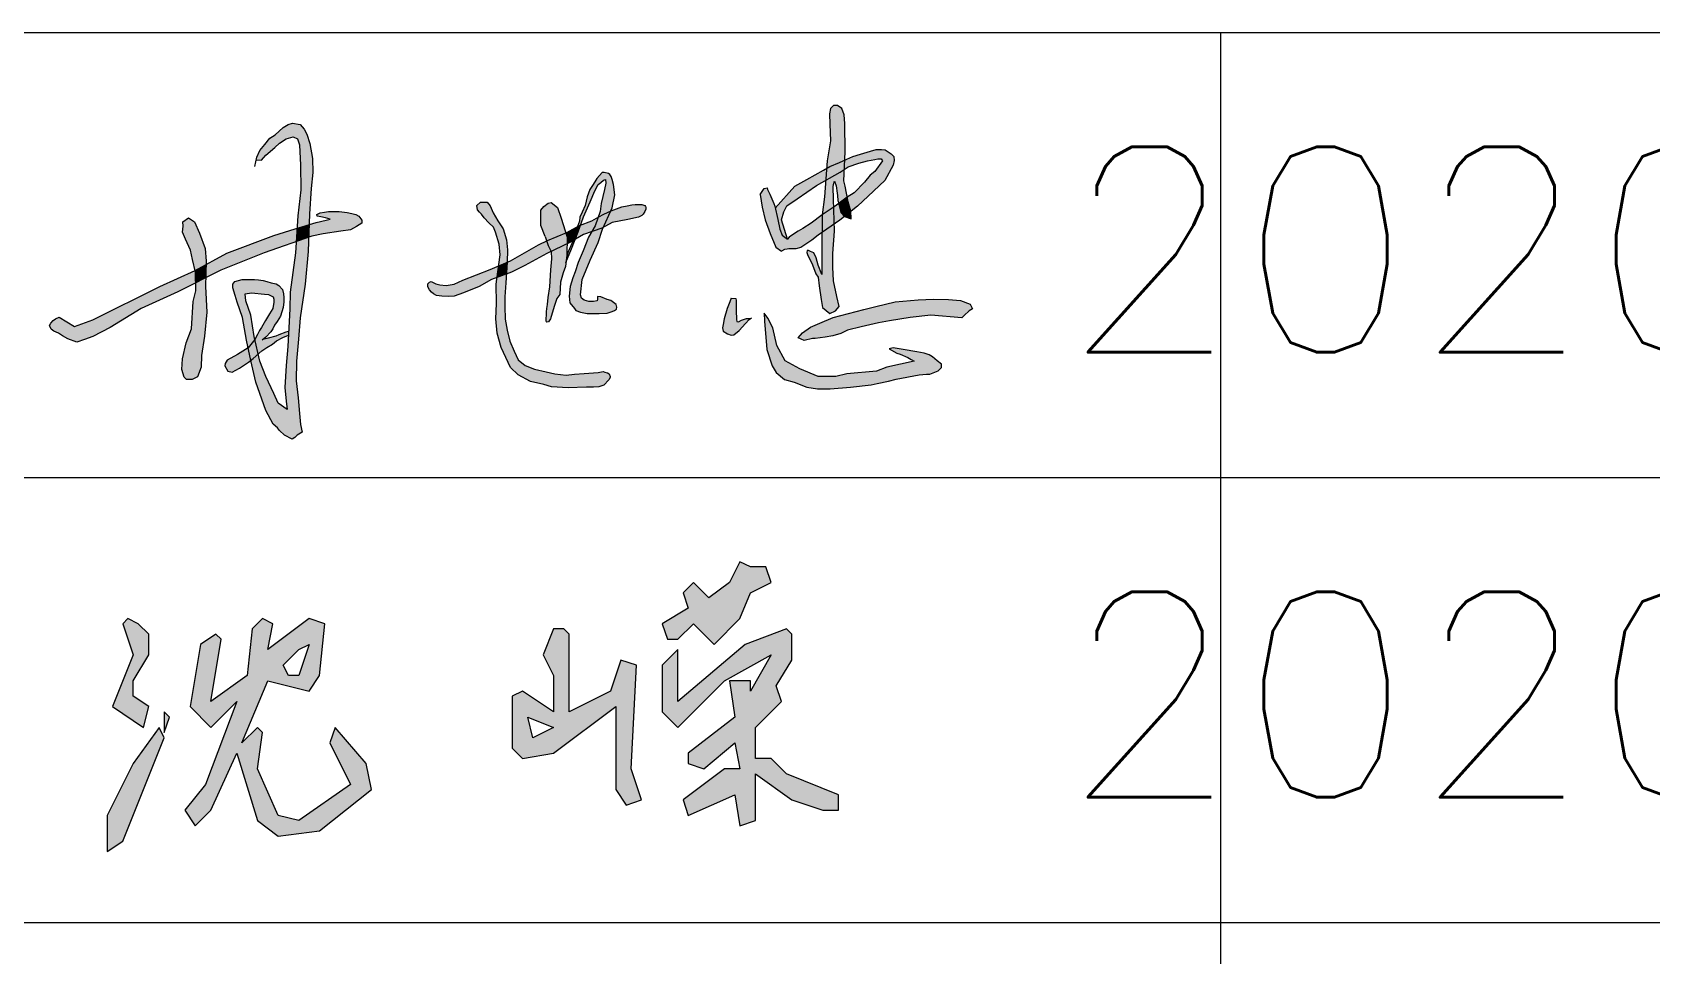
# Model space of a CAD drawing. Header units: millimetres. Extents: x 865974 to 875117, y 41124 to 44891.
# Drawn here: x 870482.1 to 870505.75, y 41162.62 to 41176.1 of the extents above; entities that cross this region are included whole.
import ezdxf
from ezdxf.enums import TextEntityAlignment as Align

# ---------------------------------------------------------------- set-up
doc = ezdxf.new("R2010")
doc.units = ezdxf.units.MM
doc.header["$LTSCALE"] = 1000
doc.header["$MEASUREMENT"] = 0
doc.layers.add('HATCH', color=8, linetype='Continuous')
doc.styles.add('ECEC_TQ', font='txt_l.shx', dxfattribs={"bigfont": 'hztxt_l.shx'})

msp = doc.modelspace()

# ---------------------------------------------------------------- hatches: boundary and pattern name
at = {"linetype": 'Continuous'}
h = msp.add_hatch(color=256, dxfattribs=at)
h.paths.add_polyline_path([(870490.622, 41166.256), (870490.622, 41165.046), (870490.774, 41164.819), (870491, 41164.894), (870490.849, 41165.348), (870490.925, 41166.861), (870490.698, 41166.936), (870490.547, 41166.483), (870489.942, 41166.18), (870489.942, 41167.314), (870489.866, 41167.39), (870489.715, 41167.39), (870489.564, 41167.012), (870489.715, 41166.709), (870489.715, 41166.18), (870489.261, 41166.483), (870489.11, 41166.407), (870489.11, 41165.651), (870489.261, 41165.499), (870489.715, 41165.575)])
h.paths.add_polyline_path([(870489.715, 41165.953), (870489.412, 41165.802), (870489.337, 41166.104)], flags=16)
h.paths.add_polyline_path([(870492.437, 41167.541), (870492.589, 41167.919), (870492.891, 41168.071), (870492.815, 41168.298), (870492.589, 41168.298), (870492.437, 41168.373), (870492.286, 41168.071), (870491.984, 41167.844), (870491.757, 41168.071), (870491.605, 41167.919), (870491.681, 41167.693), (870491.303, 41167.466), (870491.379, 41167.239), (870491.53, 41167.239), (870491.757, 41167.466), (870492.059, 41167.163)])
h.paths.add_polyline_path([(870493.194, 41166.936), (870493.194, 41167.314), (870493.118, 41167.39), (870492.513, 41167.163), (870491.53, 41166.331), (870491.53, 41167.088), (870491.303, 41166.861), (870491.303, 41166.18), (870491.53, 41165.953), (870492.21, 41166.634), (870492.891, 41167.012), (870492.589, 41166.483), (870492.589, 41166.634), (870492.286, 41166.634), (870492.362, 41166.104), (870491.681, 41165.575), (870491.681, 41165.424), (870491.908, 41165.348), (870492.362, 41165.726), (870492.437, 41165.348), (870492.21, 41165.348), (870491.605, 41164.894), (870491.681, 41164.668), (870492.362, 41164.97), (870492.437, 41164.516), (870492.664, 41164.592), (870492.664, 41165.273), (870493.194, 41164.894), (870493.647, 41164.743), (870493.874, 41164.743), (870493.874, 41164.97), (870493.118, 41165.273), (870492.891, 41165.499), (870492.664, 41165.499), (870492.664, 41165.953), (870493.042, 41166.331), (870492.967, 41166.558)])
h = msp.add_hatch(color=256, dxfattribs=at)
h.paths.add_polyline_path([(870483.575, 41166.407), (870483.575, 41166.634), (870483.802, 41167.012), (870483.802, 41167.314), (870483.65, 41167.466), (870483.499, 41167.541), (870483.424, 41167.466), (870483.575, 41167.012), (870483.272, 41166.256), (870483.726, 41165.953), (870483.802, 41166.256)])
h.paths.add_polyline_path([(870484.104, 41166.104), (870484.029, 41166.18), (870484.029, 41165.878)])
h.paths.add_polyline_path([(870484.029, 41165.802), (870483.953, 41165.953), (870483.575, 41165.424), (870483.197, 41164.668), (870483.197, 41164.138), (870483.424, 41164.289)])
h.paths.add_polyline_path([(870485.541, 41166.634), (870486.146, 41166.483), (870486.297, 41166.709), (870486.373, 41167.466), (870486.146, 41167.541), (870485.541, 41167.088), (870485.617, 41167.466), (870485.465, 41167.541), (870485.314, 41167.39), (870485.239, 41166.709), (870484.709, 41166.331), (870484.86, 41167.239), (870484.785, 41167.314), (870484.558, 41167.163), (870484.407, 41166.256), (870484.709, 41165.953), (870485.087, 41166.331), (870484.634, 41165.121), (870484.331, 41164.743), (870484.482, 41164.516), (870484.709, 41164.743), (870485.087, 41165.575), (870485.39, 41164.592), (870485.692, 41164.365), (870486.297, 41164.441), (870487.054, 41165.046), (870486.978, 41165.424), (870486.524, 41165.953), (870486.449, 41165.726), (870486.751, 41165.121), (870485.995, 41164.592), (870485.692, 41164.668), (870485.39, 41165.348), (870485.465, 41165.878), (870485.39, 41165.953), (870485.163, 41165.726)])
h.paths.add_polyline_path([(870485.768, 41166.861), (870485.995, 41167.088), (870486.146, 41167.163), (870485.995, 41166.709), (870485.844, 41166.709)], flags=16)
at = {"layer": 'HATCH'}
for points in [[(870493.968, 41174.772), (870493.958, 41174.902), (870493.926, 41174.993), (870493.863, 41175.035), (870493.803, 41175.035), (870493.761, 41174.99), (870493.744, 41174.913), (870493.751, 41174.762), (870493.758, 41174.52), (870493.709, 41174.229), (870493.701, 41174.118), (870493.747, 41174.145), (870493.891, 41174.204), (870493.969, 41174.241), (870493.975, 41174.358)], [(870486.176, 41173.823), (870486.198, 41174.058), (870486.195, 41174.264), (870486.155, 41174.483), (870486.112, 41174.619), (870486.072, 41174.689), (870486.016, 41174.758), (870485.904, 41174.78), (870485.84, 41174.761), (870485.765, 41174.716), (870485.65, 41174.609), (870485.572, 41174.558), (870485.5, 41174.465), (870485.425, 41174.377), (870485.383, 41174.28), (870485.374, 41174.245), (870485.448, 41174.238), (870485.512, 41174.312), (870485.644, 41174.423), (870485.711, 41174.484), (870485.812, 41174.551), (870485.91, 41174.578), (870485.977, 41174.551), (870486.004, 41174.464), (870486.018, 41174.164), (870486.025, 41173.803), (870485.981, 41173.425), (870485.968, 41173.244), (870486.146, 41173.295), (870486.152, 41173.454)], [(870494.683, 41174.29), (870494.644, 41174.331), (870494.555, 41174.389), (870494.504, 41174.394), (870494.427, 41174.392), (870494.345, 41174.369), (870494.199, 41174.326), (870494.086, 41174.293), (870493.996, 41174.254), (870493.969, 41174.241), (870493.963, 41174.105), (870494.016, 41174.139), (870494.171, 41174.192), (870494.297, 41174.226), (870494.405, 41174.248), (870494.451, 41174.257), (870494.5, 41174.255), (870494.517, 41174.23), (870494.407, 41174.071), (870494.339, 41174.02), (870494.253, 41173.917), (870494.104, 41173.759), (870494.003, 41173.699), (870494.017, 41173.629), (870494.055, 41173.491), (870494.151, 41173.568), (870494.309, 41173.713), (870494.55, 41173.942), (870494.673, 41174.165), (870494.69, 41174.235)], [(870493.969, 41174.241), (870493.891, 41174.204), (870493.747, 41174.145), (870493.701, 41174.118), (870493.688, 41173.942), (870493.9, 41174.064), (870493.963, 41174.105)], [(870490.247, 41173.63), (870490.319, 41173.791), (870490.368, 41173.881), (870490.405, 41173.913), (870490.446, 41173.948), (870490.471, 41173.953), (870490.479, 41173.904), (870490.46, 41173.811), (870490.408, 41173.604), (870490.395, 41173.489), (870490.364, 41173.401), (870490.378, 41173.409), (870490.448, 41173.449), (870490.545, 41173.49), (870490.569, 41173.543), (870490.607, 41173.729), (870490.59, 41173.884), (870490.572, 41173.956), (870490.554, 41174.001), (870490.537, 41174.026), (870490.517, 41174.041), (870490.455, 41174.058), (870490.424, 41174.058), (870490.348, 41173.97), (870490.316, 41173.922), (870490.282, 41173.868), (870490.245, 41173.81), (870490.203, 41173.703), (870490.174, 41173.574), (870490.131, 41173.479), (870490.1, 41173.403), (870490.095, 41173.346), (870490.063, 41173.267), (870490.091, 41173.282), (870490.11, 41173.289), (870490.153, 41173.412)], [(870493.273, 41173.672), (870493.556, 41173.866), (870493.688, 41173.942), (870493.701, 41174.118), (870493.657, 41174.093), (870493.412, 41173.954), (870493.237, 41173.858), (870492.953, 41173.538), (870492.992, 41173.37), (870493.019, 41173.228), (870493.054, 41173.142), (870493.13, 41173.082), (870493.042, 41173.366), (870493.076, 41173.482), (870493.12, 41173.572)], [(870493.963, 41174.105), (870493.9, 41174.064), (870493.688, 41173.942), (870493.67, 41173.703), (870493.635, 41173.439), (870493.808, 41173.556), (870493.805, 41173.668), (870493.8, 41173.85), (870493.801, 41173.883), (870493.816, 41173.93), (870493.844, 41173.865), (870493.858, 41173.754), (870493.859, 41173.724), (870493.866, 41173.651), (870493.881, 41173.609), (870494.003, 41173.699), (870493.972, 41173.86), (870493.954, 41173.937)], [(870492.946, 41173.566), (870492.93, 41173.605), (870492.875, 41173.74), (870492.839, 41173.811), (870492.832, 41173.833), (870492.789, 41173.825), (870492.772, 41173.794), (870492.731, 41173.736), (870492.762, 41173.549), (870492.806, 41173.367), (870492.878, 41173.168), (870492.959, 41172.966), (870493.045, 41172.909), (870493.087, 41172.934), (870493.124, 41172.94), (870493.149, 41172.941), (870493.199, 41172.941), (870493.254, 41172.943), (870493.325, 41172.962), (870493.486, 41173.067), (870493.58, 41173.144), (870493.633, 41173.181), (870493.635, 41173.439), (870493.476, 41173.317), (870493.357, 41173.242), (870493.287, 41173.199), (870493.231, 41173.168), (870493.157, 41173.115), (870493.13, 41173.082), (870493.054, 41173.142), (870493.019, 41173.228), (870492.992, 41173.37)], [(870494.017, 41173.629), (870494.003, 41173.699), (870494.003, 41173.699), (870493.881, 41173.609), (870493.88, 41173.59), (870493.912, 41173.474), (870493.961, 41173.414), (870494.055, 41173.491)], [(870486.839, 41173.267), (870486.913, 41173.319), (870486.915, 41173.362), (870486.872, 41173.42), (870486.827, 41173.442), (870486.769, 41173.457), (870486.701, 41173.473), (870486.585, 41173.486), (870486.505, 41173.49), (870486.429, 41173.49), (870486.369, 41173.479), (870486.307, 41173.467), (870486.26, 41173.446), (870486.264, 41173.422), (870486.315, 41173.409), (870486.383, 41173.393), (870486.453, 41173.378), (870486.392, 41173.36), (870486.249, 41173.325), (870486.146, 41173.295), (870486.139, 41173.111), (870486.185, 41173.127), (870486.348, 41173.16), (870486.606, 41173.203), (870486.748, 41173.22)], [(870489.029, 41173.076), (870488.978, 41173.233), (870488.903, 41173.354), (870488.833, 41173.469), (870488.787, 41173.573), (870488.744, 41173.622), (870488.648, 41173.626), (870488.595, 41173.577), (870488.606, 41173.512), (870488.635, 41173.477), (870488.663, 41173.447), (870488.701, 41173.394), (870488.77, 41173.323), (870488.837, 41173.261), (870488.867, 41173.186), (870488.922, 41173.009), (870488.934, 41172.857), (870488.915, 41172.713), (870488.912, 41172.694), (870489.039, 41172.748), (870489.044, 41172.927)], [(870489.824, 41173.389), (870489.772, 41173.545), (870489.679, 41173.621), (870489.635, 41173.609), (870489.571, 41173.561), (870489.527, 41173.509), (870489.527, 41173.425), (870489.527, 41173.285), (870489.591, 41173.125), (870489.614, 41173.057), (870489.624, 41173.062), (870489.895, 41173.177)], [(870490.545, 41173.49), (870490.448, 41173.449), (870490.378, 41173.409), (870490.364, 41173.401), (870490.322, 41173.28), (870490.272, 41173.194), (870490.42, 41173.246), (870490.443, 41173.258)], [(870490.957, 41173.404), (870491.004, 41173.429), (870491.025, 41173.451), (870491.047, 41173.486), (870491.062, 41173.524), (870491.062, 41173.552), (870491.058, 41173.563), (870491.049, 41173.577), (870491.002, 41173.592), (870490.908, 41173.592), (870490.858, 41173.586), (870490.788, 41173.572), (870490.712, 41173.556), (870490.635, 41173.529), (870490.558, 41173.496), (870490.545, 41173.49), (870490.443, 41173.258), (870490.571, 41173.326), (870490.798, 41173.37)], [(870493.808, 41173.556), (870493.635, 41173.439), (870493.633, 41173.181), (870493.815, 41173.306)], [(870493.912, 41173.474), (870493.88, 41173.59), (870493.881, 41173.609), (870493.825, 41173.568), (870493.808, 41173.556), (870493.815, 41173.306), (870493.893, 41173.359), (870493.961, 41173.414)], [(870494.055, 41173.491), (870493.961, 41173.414), (870494.059, 41173.383)], [(870484.626, 41172.948), (870484.542, 41173.17), (870484.472, 41173.336), (870484.384, 41173.393), (870484.302, 41173.337), (870484.308, 41173.273), (870484.297, 41173.185), (870484.339, 41173.086), (870484.414, 41172.922), (870484.443, 41172.788), (870484.479, 41172.624), (870484.639, 41172.713), (870484.64, 41172.763)], [(870485.488, 41172.885), (870485.955, 41173.047), (870485.968, 41173.244), (870485.94, 41173.236), (870485.632, 41173.135), (870484.943, 41172.881), (870484.639, 41172.713), (870484.635, 41172.518), (870484.858, 41172.629)], [(870486.146, 41173.295), (870485.968, 41173.244), (870485.955, 41173.047), (870486.139, 41173.111)], [(870489.915, 41173.115), (870489.895, 41173.177), (870489.624, 41173.062), (870489.614, 41173.057), (870489.637, 41172.991), (870489.679, 41172.904), (870489.912, 41173.018)], [(870490.063, 41173.267), (870489.908, 41173.182), (870489.895, 41173.177), (870489.915, 41173.115), (870489.912, 41173.018), (870489.95, 41173.037), (870490.001, 41173.066)], [(870490.367, 41173.035), (870490.431, 41173.231), (870490.443, 41173.258), (870490.42, 41173.246), (870490.272, 41173.194), (870490.224, 41173.112), (870490.147, 41172.913), (870490.076, 41172.744), (870490.031, 41172.607), (870489.996, 41172.52), (870489.958, 41172.392), (870489.941, 41172.25), (870489.951, 41172.155), (870490.018, 41172.07), (870490.038, 41172.044), (870490.106, 41172.017), (870490.206, 41172), (870490.271, 41171.999), (870490.38, 41171.999), (870490.498, 41172.003), (870490.569, 41172.025), (870490.604, 41172.041), (870490.633, 41172.061), (870490.638, 41172.092), (870490.63, 41172.13), (870490.549, 41172.186), (870490.499, 41172.205), (870490.405, 41172.24), (870490.354, 41172.248), (870490.354, 41172.209), (870490.352, 41172.185), (870490.299, 41172.171), (870490.231, 41172.174), (870490.161, 41172.193), (870490.124, 41172.222), (870490.108, 41172.273), (870490.132, 41172.493), (870490.25, 41172.779)], [(870490.11, 41173.289), (870490.091, 41173.282), (870490.063, 41173.267), (870490.001, 41173.066), (870490.033, 41173.084), (870490.076, 41173.192)], [(870490.322, 41173.28), (870490.364, 41173.401), (870490.275, 41173.352), (870490.11, 41173.289), (870490.076, 41173.192), (870490.033, 41173.084), (870490.152, 41173.152), (870490.272, 41173.194)], [(870493.818, 41173.199), (870493.815, 41173.306), (870493.633, 41173.181), (870493.632, 41172.913), (870493.63, 41172.699), (870493.632, 41172.57), (870493.579, 41172.703), (870493.55, 41172.81), (870493.516, 41172.885), (870493.467, 41172.904), (870493.44, 41172.916), (870493.419, 41172.918), (870493.411, 41172.889), (870493.428, 41172.843), (870493.486, 41172.731), (870493.513, 41172.672), (870493.543, 41172.577), (870493.577, 41172.527), (870493.594, 41172.4), (870493.622, 41172.201), (870493.644, 41172.084), (870493.75, 41171.999), (870493.83, 41172.036), (870493.885, 41172.1), (870493.851, 41172.246), (870493.805, 41172.475), (870493.793, 41172.674), (870493.793, 41172.876)], [(870485.426, 41171.301), (870485.401, 41171.406), (870485.326, 41171.341), (870485.293, 41171.313), (870485.293, 41171.311), (870485.368, 41170.993), (870485.512, 41170.581), (870485.622, 41170.382), (870485.684, 41170.328), (870485.71, 41170.288), (870485.787, 41170.219), (870485.896, 41170.163), (870485.935, 41170.189), (870485.969, 41170.221), (870486.042, 41170.266), (870486.021, 41170.376), (870486.003, 41170.537), (870485.984, 41170.764), (870485.956, 41171.017), (870485.959, 41171.302), (870485.988, 41171.624), (870486.016, 41171.933), (870486.086, 41172.427), (870486.131, 41172.903), (870486.139, 41173.111), (870485.955, 41173.047), (870485.944, 41172.885), (870485.87, 41172.308), (870485.863, 41172.064), (870485.853, 41171.882), (870485.832, 41171.518), (870485.812, 41171.238), (870485.789, 41170.917), (870485.809, 41170.716), (870485.822, 41170.598), (870485.695, 41170.688), (870485.63, 41170.829), (870485.511, 41171.077)], [(870489.617, 41172.874), (870489.679, 41172.904), (870489.637, 41172.991), (870489.614, 41173.057), (870489.497, 41173), (870489.085, 41172.767), (870489.039, 41172.748), (870489.027, 41172.575), (870489.098, 41172.602), (870489.295, 41172.7)], [(870489.908, 41172.852), (870489.912, 41173.018), (870489.679, 41172.904), (870489.685, 41172.796), (870489.67, 41172.638), (870489.656, 41172.386), (870489.63, 41172.234), (870489.622, 41172.131), (870489.612, 41172.072), (870489.609, 41172.022), (870489.609, 41171.978), (870489.603, 41171.921), (870489.604, 41171.893), (870489.609, 41171.88), (870489.616, 41171.873), (870489.643, 41171.874), (870489.672, 41171.918), (870489.722, 41172.099), (870489.763, 41172.219), (870489.804, 41172.275), (870489.816, 41172.455), (870489.856, 41172.592), (870489.888, 41172.684)], [(870490.033, 41173.084), (870490.001, 41173.066), (870489.928, 41172.901), (870489.906, 41172.837), (870489.895, 41172.743), (870489.977, 41172.943)], [(870484.639, 41172.713), (870484.479, 41172.624), (870484.484, 41172.601), (870484.488, 41172.445), (870484.635, 41172.518)], [(870489.039, 41172.748), (870488.912, 41172.694), (870488.889, 41172.523), (870489.027, 41172.575)], [(870483.694, 41172.07), (870484.227, 41172.316), (870484.488, 41172.445), (870484.484, 41172.601), (870484.479, 41172.624), (870483.967, 41172.392), (870482.988, 41171.908), (870482.719, 41171.806), (870482.495, 41171.944), (870482.442, 41171.921), (870482.407, 41171.894), (870482.372, 41171.859), (870482.354, 41171.822), (870482.378, 41171.769), (870482.418, 41171.738), (870482.484, 41171.711), (870482.543, 41171.672), (870482.62, 41171.629), (870482.754, 41171.581), (870482.865, 41171.618), (870482.985, 41171.662), (870483.238, 41171.793)], [(870484.649, 41172.018), (870484.633, 41172.393), (870484.635, 41172.518), (870484.488, 41172.445), (870484.491, 41172.33), (870484.452, 41172.172), (870484.427, 41171.774), (870484.348, 41171.569), (870484.297, 41171.337), (870484.288, 41171.179), (870484.321, 41171.066), (870484.353, 41171.035), (870484.439, 41171.035), (870484.513, 41171.071), (870484.57, 41171.215), (870484.574, 41171.384), (870484.615, 41171.668)], [(870485.701, 41172.405), (870485.664, 41172.429), (870485.593, 41172.446), (870485.529, 41172.466), (870485.472, 41172.479), (870485.408, 41172.49), (870485.347, 41172.496), (870485.249, 41172.496), (870485.165, 41172.496), (870485.06, 41172.466), (870485.033, 41172.426), (870485.033, 41172.375), (870485.064, 41172.26), (870485.094, 41172.166), (870485.171, 41171.94), (870485.229, 41171.61), (870485.254, 41171.495), (870485.351, 41171.619), (870485.341, 41171.662), (870485.295, 41171.973), (870485.221, 41172.184), (870485.213, 41172.284), (870485.304, 41172.299), (870485.495, 41172.282), (870485.55, 41172.275), (870485.591, 41172.256), (870485.621, 41172.24), (870485.632, 41172.206), (870485.632, 41172.162), (870485.615, 41172.069), (870485.567, 41171.995), (870485.51, 41171.895), (870485.471, 41171.83), (870485.45, 41171.793), (870485.421, 41171.75), (870485.389, 41171.689), (870485.351, 41171.619), (870485.401, 41171.406), (870485.456, 41171.454), (870485.528, 41171.501), (870485.608, 41171.551), (870485.669, 41171.597), (870485.76, 41171.647), (870485.842, 41171.684), (870485.845, 41171.74), (870485.808, 41171.729), (870485.706, 41171.69), (870485.662, 41171.673), (870485.552, 41171.643), (870485.487, 41171.629), (870485.515, 41171.65), (870485.586, 41171.731), (870485.613, 41171.775), (870485.64, 41171.829), (870485.677, 41171.883), (870485.725, 41171.96), (870485.768, 41172.085), (870485.775, 41172.169), (870485.775, 41172.233), (870485.772, 41172.284), (870485.755, 41172.348)], [(870488.809, 41172.494), (870488.889, 41172.523), (870488.912, 41172.694), (870488.791, 41172.642), (870488.389, 41172.487), (870488.264, 41172.428), (870488.146, 41172.407), (870488.055, 41172.417), (870487.994, 41172.433), (870487.928, 41172.466), (870487.901, 41172.457), (870487.88, 41172.431), (870487.877, 41172.388), (870487.901, 41172.346), (870487.931, 41172.31), (870487.962, 41172.283), (870488.006, 41172.26), (870488.085, 41172.251), (870488.176, 41172.244), (870488.264, 41172.251), (870488.4, 41172.299), (870488.627, 41172.393)], [(870489.001, 41172.101), (870489.004, 41172.242), (870489.018, 41172.448), (870489.027, 41172.575), (870488.889, 41172.523), (870488.876, 41172.428), (870488.881, 41172.144), (870488.872, 41171.92), (870488.892, 41171.71), (870488.95, 41171.503), (870489.019, 41171.354), (870489.084, 41171.207), (870489.197, 41171.102), (870489.379, 41171.004), (870489.572, 41170.963), (870489.683, 41170.928), (870489.928, 41170.913), (870490.194, 41170.92), (870490.299, 41170.921), (870490.374, 41170.927), (870490.451, 41170.95), (870490.524, 41171.027), (870490.542, 41171.063), (870490.542, 41171.079), (870490.529, 41171.117), (870490.501, 41171.131), (870490.465, 41171.143), (870490.437, 41171.149), (870490.367, 41171.136), (870490.162, 41171.122), (870490.019, 41171.11), (870489.897, 41171.099), (870489.732, 41171.118), (870489.609, 41171.144), (870489.436, 41171.185), (870489.299, 41171.241), (870489.197, 41171.319), (870489.137, 41171.446), (870489.074, 41171.593), (870489.038, 41171.756), (870489.008, 41171.916)], [(870492.52, 41171.852), (870492.571, 41171.912), (870492.588, 41171.923), (870492.53, 41171.927), (870492.457, 41171.902), (870492.417, 41171.877), (870492.39, 41171.882), (870492.387, 41171.909), (870492.387, 41171.947), (870492.382, 41172.005), (870492.382, 41172.047), (870492.382, 41172.108), (870492.38, 41172.143), (870492.38, 41172.188), (870492.375, 41172.218), (870492.309, 41172.223), (870492.289, 41172.17), (870492.252, 41172.07), (870492.206, 41171.919), (870492.191, 41171.839), (870492.181, 41171.791), (870492.189, 41171.741), (870492.257, 41171.699), (870492.307, 41171.684), (870492.347, 41171.686), (870492.427, 41171.749)], [(870492.919, 41171.788), (870492.842, 41171.928), (870492.792, 41172.002), (870492.794, 41171.884), (870492.829, 41171.472), (870492.905, 41171.236), (870492.965, 41171.138), (870493.085, 41171.033), (870493.226, 41170.993), (870493.412, 41170.924), (870493.567, 41170.898), (870493.756, 41170.896), (870494.053, 41170.92), (870494.354, 41170.954), (870494.442, 41170.974), (870494.606, 41171.008), (870494.719, 41171.039), (870495.054, 41171.101), (870495.161, 41171.11), (870495.211, 41171.11), (870495.332, 41171.162), (870495.379, 41171.21), (870495.381, 41171.259), (870495.318, 41171.309), (870495.248, 41171.363), (870495.201, 41171.392), (870495.125, 41171.418), (870495.018, 41171.44), (870494.818, 41171.472), (870494.675, 41171.498), (870494.615, 41171.484), (870494.729, 41171.42), (870494.774, 41171.402), (870494.887, 41171.355), (870494.935, 41171.325), (870494.98, 41171.303), (870494.58, 41171.216), (870494.433, 41171.157), (870493.999, 41171.117), (870493.837, 41171.078), (870493.581, 41171.078), (870493.312, 41171.189), (870493.099, 41171.307), (870492.977, 41171.529)], [(870494.209, 41171.804), (870494.459, 41171.86), (870494.622, 41171.891), (870494.92, 41171.942), (870495.226, 41171.973), (870495.679, 41171.934), (870495.712, 41171.967), (870495.785, 41172.036), (870495.831, 41172.064), (870495.798, 41172.135), (870495.658, 41172.189), (870495.483, 41172.201), (870495.261, 41172.206), (870495.037, 41172.199), (870494.703, 41172.168), (870494.421, 41172.1), (870494.248, 41172.056), (870493.797, 41171.939), (870493.601, 41171.855), (870493.468, 41171.799), (870493.351, 41171.715), (870493.288, 41171.644), (870493.372, 41171.603), (870493.494, 41171.631), (870493.535, 41171.634), (870493.68, 41171.654), (870493.792, 41171.672), (870493.912, 41171.708), (870494.008, 41171.753)], [(870485.351, 41171.619), (870485.254, 41171.495), (870485.293, 41171.313), (870485.326, 41171.341), (870485.401, 41171.406)], [(870485.293, 41171.313), (870485.254, 41171.495), (870485.097, 41171.399), (870484.949, 41171.315), (870484.921, 41171.269), (870484.913, 41171.232), (870484.958, 41171.154), (870485.019, 41171.143), (870485.128, 41171.202), (870485.202, 41171.247), (870485.262, 41171.286)]]:
    msp.add_hatch(color=256, dxfattribs=at).paths.add_polyline_path(points)

# ---------------------------------------------------------------- linework, layer by layer
for p, q in [((870464.459, 41176.104), (870574.459, 41176.104)), ((870499.459, 41143.604), (870499.459, 41176.104)), ((870464.459, 41169.604), (870519.459, 41169.604)), ((870464.459, 41163.104), (870519.459, 41163.104))]:
    msp.add_line(p, q)
for points in [[(870493.88, 41173.59), (870493.912, 41173.474), (870493.961, 41173.414), (870494.059, 41173.383), (870494.055, 41173.491), (870494.017, 41173.629), (870493.972, 41173.86), (870493.954, 41173.937), (870493.975, 41174.358), (870493.968, 41174.772), (870493.958, 41174.902), (870493.926, 41174.993), (870493.863, 41175.035), (870493.803, 41175.035), (870493.761, 41174.99), (870493.744, 41174.913), (870493.751, 41174.762), (870493.758, 41174.52), (870493.709, 41174.229), (870493.67, 41173.703), (870493.635, 41173.439), (870493.632, 41172.913), (870493.63, 41172.699), (870493.632, 41172.57), (870493.579, 41172.703), (870493.55, 41172.81), (870493.516, 41172.885)], [(870485.351, 41174.147), (870485.383, 41174.28), (870485.425, 41174.377), (870485.5, 41174.465), (870485.572, 41174.558), (870485.65, 41174.609), (870485.765, 41174.716), (870485.84, 41174.761), (870485.904, 41174.78), (870486.016, 41174.758), (870486.072, 41174.689), (870486.112, 41174.619), (870486.155, 41174.483), (870486.195, 41174.264), (870486.198, 41174.058), (870486.176, 41173.823), (870486.152, 41173.454), (870486.131, 41172.903), (870486.086, 41172.427), (870486.016, 41171.933), (870485.988, 41171.624), (870485.959, 41171.302), (870485.956, 41171.017), (870485.984, 41170.764), (870486.003, 41170.537), (870486.021, 41170.376), (870486.042, 41170.266), (870485.969, 41170.221), (870485.935, 41170.189), (870485.896, 41170.163), (870485.787, 41170.219), (870485.71, 41170.288), (870485.684, 41170.328), (870485.622, 41170.382), (870485.512, 41170.581), (870485.368, 41170.993), (870485.293, 41171.311), (870485.229, 41171.61), (870485.171, 41171.94), (870485.094, 41172.166), (870485.064, 41172.26), (870485.033, 41172.375), (870485.033, 41172.426), (870485.06, 41172.466), (870485.06, 41172.466), (870485.165, 41172.496), (870485.249, 41172.496), (870485.249, 41172.496), (870485.347, 41172.496), (870485.408, 41172.49), (870485.472, 41172.479), (870485.529, 41172.466), (870485.593, 41172.446), (870485.664, 41172.429), (870485.701, 41172.405), (870485.755, 41172.348), (870485.772, 41172.284), (870485.775, 41172.233), (870485.775, 41172.169), (870485.768, 41172.085), (870485.725, 41171.96), (870485.677, 41171.883), (870485.64, 41171.829), (870485.613, 41171.775), (870485.586, 41171.731), (870485.586, 41171.731), (870485.515, 41171.65), (870485.458, 41171.607)], [(870485.374, 41174.245), (870485.448, 41174.238), (870485.448, 41174.238), (870485.512, 41174.312), (870485.644, 41174.423), (870485.711, 41174.484), (870485.812, 41174.551), (870485.91, 41174.578), (870485.91, 41174.578), (870485.977, 41174.551), (870486.004, 41174.464), (870486.018, 41174.164), (870486.025, 41173.803), (870485.981, 41173.425), (870485.944, 41172.885), (870485.87, 41172.308), (870485.863, 41172.064), (870485.853, 41171.882), (870485.832, 41171.518), (870485.812, 41171.238), (870485.789, 41170.917), (870485.809, 41170.716), (870485.822, 41170.598), (870485.822, 41170.598), (870485.695, 41170.688), (870485.63, 41170.829), (870485.511, 41171.077), (870485.426, 41171.301), (870485.341, 41171.662), (870485.295, 41171.973), (870485.221, 41172.184), (870485.213, 41172.284), (870485.213, 41172.284), (870485.304, 41172.299), (870485.495, 41172.282), (870485.495, 41172.282), (870485.55, 41172.275), (870485.591, 41172.256), (870485.621, 41172.24), (870485.632, 41172.206), (870485.632, 41172.162), (870485.615, 41172.069), (870485.567, 41171.995), (870485.51, 41171.895), (870485.471, 41171.83), (870485.45, 41171.793), (870485.421, 41171.75), (870485.389, 41171.689), (870485.351, 41171.619), (870485.254, 41171.495), (870485.097, 41171.399), (870484.949, 41171.315), (870484.921, 41171.269), (870484.913, 41171.232), (870484.958, 41171.154), (870485.019, 41171.143), (870485.128, 41171.202), (870485.202, 41171.247), (870485.262, 41171.286), (870485.326, 41171.341), (870485.456, 41171.454), (870485.528, 41171.501), (870485.608, 41171.551), (870485.669, 41171.597), (870485.76, 41171.647), (870485.842, 41171.684)], [(870492.953, 41173.538), (870493.237, 41173.858), (870493.412, 41173.954), (870493.657, 41174.093), (870493.747, 41174.145), (870493.891, 41174.204), (870493.996, 41174.254), (870494.086, 41174.293), (870494.199, 41174.326), (870494.345, 41174.369), (870494.427, 41174.392), (870494.504, 41174.394), (870494.555, 41174.389), (870494.644, 41174.331), (870494.683, 41174.29), (870494.69, 41174.235), (870494.673, 41174.165), (870494.55, 41173.942), (870494.309, 41173.713), (870494.151, 41173.568), (870493.893, 41173.359), (870493.58, 41173.144), (870493.486, 41173.067), (870493.325, 41172.962), (870493.254, 41172.943), (870493.199, 41172.941), (870493.149, 41172.941), (870493.124, 41172.94), (870493.087, 41172.934), (870493.045, 41172.909)], [(870492.731, 41173.736), (870492.772, 41173.794), (870492.789, 41173.825), (870492.789, 41173.825), (870492.832, 41173.833), (870492.839, 41173.811), (870492.875, 41173.74), (870492.93, 41173.605), (870492.946, 41173.566), (870492.992, 41173.37), (870493.019, 41173.228), (870493.054, 41173.142), (870493.13, 41173.082), (870493.042, 41173.366), (870493.076, 41173.482), (870493.12, 41173.572), (870493.273, 41173.672), (870493.556, 41173.866), (870493.9, 41174.064), (870494.016, 41174.139), (870494.171, 41174.192), (870494.297, 41174.226), (870494.405, 41174.248), (870494.451, 41174.257), (870494.5, 41174.255), (870494.517, 41174.23), (870494.407, 41174.071), (870494.339, 41174.02), (870494.253, 41173.917), (870494.104, 41173.759), (870494.003, 41173.699), (870493.825, 41173.568), (870493.635, 41173.439), (870493.476, 41173.317), (870493.357, 41173.242), (870493.287, 41173.199), (870493.231, 41173.168), (870493.157, 41173.115), (870493.13, 41173.082)], [(870489.895, 41172.743), (870489.977, 41172.943), (870490.076, 41173.192), (870490.153, 41173.412), (870490.247, 41173.63), (870490.319, 41173.791), (870490.368, 41173.881), (870490.405, 41173.913), (870490.446, 41173.948), (870490.471, 41173.953), (870490.479, 41173.904), (870490.46, 41173.811), (870490.408, 41173.604), (870490.395, 41173.489), (870490.322, 41173.28), (870490.224, 41173.112), (870490.147, 41172.913), (870490.076, 41172.744), (870490.031, 41172.607), (870489.996, 41172.52), (870489.958, 41172.392), (870489.941, 41172.25), (870489.951, 41172.155), (870490.018, 41172.07), (870490.038, 41172.044), (870490.106, 41172.017), (870490.206, 41172), (870490.271, 41171.999), (870490.38, 41171.999), (870490.498, 41172.003), (870490.569, 41172.025), (870490.604, 41172.041), (870490.633, 41172.061), (870490.638, 41172.092), (870490.63, 41172.13), (870490.549, 41172.186), (870490.499, 41172.205), (870490.405, 41172.24), (870490.354, 41172.248), (870490.354, 41172.209), (870490.352, 41172.185), (870490.299, 41172.171), (870490.231, 41172.174), (870490.161, 41172.193), (870490.124, 41172.222), (870490.108, 41172.273), (870490.132, 41172.493), (870490.25, 41172.779), (870490.367, 41173.035), (870490.431, 41173.231), (870490.569, 41173.543), (870490.607, 41173.729), (870490.59, 41173.884), (870490.572, 41173.956), (870490.554, 41174.001), (870490.537, 41174.026), (870490.517, 41174.041), (870490.455, 41174.058), (870490.424, 41174.058), (870490.348, 41173.97), (870490.316, 41173.922), (870490.282, 41173.868), (870490.245, 41173.81), (870490.203, 41173.703), (870490.174, 41173.574), (870490.131, 41173.479), (870490.1, 41173.403), (870490.095, 41173.346)], [(870493.516, 41172.885), (870493.467, 41172.904), (870493.44, 41172.916), (870493.419, 41172.918), (870493.411, 41172.889), (870493.428, 41172.843), (870493.486, 41172.731), (870493.513, 41172.672), (870493.543, 41172.577), (870493.577, 41172.527), (870493.594, 41172.4), (870493.622, 41172.201), (870493.644, 41172.084), (870493.75, 41171.999), (870493.83, 41172.036), (870493.885, 41172.1), (870493.885, 41172.1), (870493.851, 41172.246), (870493.805, 41172.475), (870493.793, 41172.674), (870493.793, 41172.876), (870493.818, 41173.199), (870493.805, 41173.668), (870493.8, 41173.85), (870493.801, 41173.883), (870493.816, 41173.93), (870493.816, 41173.93), (870493.844, 41173.865), (870493.858, 41173.754), (870493.859, 41173.724), (870493.866, 41173.651), (870493.881, 41173.609), (870493.88, 41173.59)], [(870492.731, 41173.736), (870492.762, 41173.549), (870492.806, 41173.367), (870492.878, 41173.168), (870492.959, 41172.966), (870493.045, 41172.909)], [(870482.495, 41171.944), (870482.719, 41171.806), (870482.988, 41171.908), (870483.967, 41172.392), (870484.479, 41172.624), (870484.943, 41172.881), (870485.632, 41173.135), (870485.94, 41173.236), (870486.249, 41173.325), (870486.392, 41173.36), (870486.453, 41173.378), (870486.383, 41173.393), (870486.315, 41173.409), (870486.264, 41173.422), (870486.264, 41173.422), (870486.26, 41173.446), (870486.307, 41173.467), (870486.369, 41173.479), (870486.429, 41173.49), (870486.505, 41173.49), (870486.585, 41173.486), (870486.701, 41173.473), (870486.769, 41173.457), (870486.827, 41173.442), (870486.872, 41173.42), (870486.915, 41173.362), (870486.913, 41173.319), (870486.839, 41173.267), (870486.748, 41173.22), (870486.606, 41173.203), (870486.348, 41173.16), (870486.185, 41173.127), (870485.488, 41172.885), (870484.858, 41172.629), (870484.227, 41172.316), (870483.694, 41172.07), (870483.238, 41171.793), (870482.985, 41171.662), (870482.865, 41171.618), (870482.754, 41171.581), (870482.62, 41171.629), (870482.543, 41171.672), (870482.484, 41171.711), (870482.418, 41171.738), (870482.378, 41171.769), (870482.354, 41171.822), (870482.372, 41171.859), (870482.407, 41171.894), (870482.442, 41171.921), (870482.495, 41171.944)], [(870491.049, 41173.577), (870491.058, 41173.563), (870491.062, 41173.552), (870491.062, 41173.524), (870491.047, 41173.486), (870491.025, 41173.451), (870491.004, 41173.429), (870490.957, 41173.404), (870490.798, 41173.37), (870490.571, 41173.326), (870490.42, 41173.246), (870490.152, 41173.152), (870489.95, 41173.037), (870489.617, 41172.874), (870489.295, 41172.7), (870489.098, 41172.602), (870488.809, 41172.494), (870488.627, 41172.393), (870488.4, 41172.299), (870488.264, 41172.251), (870488.176, 41172.244), (870488.085, 41172.251), (870488.006, 41172.26), (870487.962, 41172.283), (870487.931, 41172.31), (870487.901, 41172.346), (870487.877, 41172.388), (870487.88, 41172.431), (870487.901, 41172.457), (870487.928, 41172.466)], [(870487.928, 41172.466), (870487.994, 41172.433), (870488.055, 41172.417), (870488.146, 41172.407), (870488.264, 41172.428), (870488.389, 41172.487), (870488.791, 41172.642), (870489.085, 41172.767), (870489.497, 41173), (870489.624, 41173.062), (870489.908, 41173.182), (870490.091, 41173.282), (870490.275, 41173.352), (870490.378, 41173.409), (870490.448, 41173.449), (870490.558, 41173.496), (870490.635, 41173.529), (870490.712, 41173.556), (870490.788, 41173.572), (870490.858, 41173.586), (870490.908, 41173.592), (870491.002, 41173.592), (870491.002, 41173.592), (870491.049, 41173.577)], [(870488.606, 41173.512), (870488.595, 41173.577), (870488.648, 41173.626), (870488.744, 41173.622), (870488.787, 41173.573), (870488.833, 41173.469), (870488.903, 41173.354), (870488.978, 41173.233), (870489.029, 41173.076), (870489.044, 41172.927), (870489.039, 41172.748), (870489.018, 41172.448), (870489.004, 41172.242), (870489.001, 41172.101), (870489.008, 41171.916), (870489.038, 41171.756), (870489.074, 41171.593), (870489.137, 41171.446), (870489.197, 41171.319), (870489.299, 41171.241), (870489.436, 41171.185), (870489.609, 41171.144), (870489.732, 41171.118), (870489.897, 41171.099), (870490.019, 41171.11), (870490.162, 41171.122), (870490.367, 41171.136), (870490.437, 41171.149), (870490.465, 41171.143), (870490.501, 41171.131), (870490.529, 41171.117), (870490.542, 41171.079), (870490.542, 41171.063), (870490.524, 41171.027), (870490.451, 41170.95), (870490.374, 41170.927), (870490.299, 41170.921), (870490.194, 41170.92), (870489.928, 41170.913), (870489.683, 41170.928), (870489.572, 41170.963), (870489.379, 41171.004), (870489.197, 41171.102), (870489.084, 41171.207), (870489.019, 41171.354), (870488.95, 41171.503), (870488.892, 41171.71), (870488.872, 41171.92), (870488.881, 41172.144), (870488.876, 41172.428), (870488.915, 41172.713), (870488.934, 41172.857), (870488.922, 41173.009), (870488.867, 41173.186), (870488.837, 41173.261), (870488.77, 41173.323), (870488.701, 41173.394), (870488.663, 41173.447), (870488.635, 41173.477), (870488.606, 41173.512)], [(870489.591, 41173.125), (870489.527, 41173.285), (870489.527, 41173.425), (870489.527, 41173.509), (870489.571, 41173.561), (870489.635, 41173.609), (870489.679, 41173.621), (870489.772, 41173.545), (870489.824, 41173.389), (870489.915, 41173.115), (870489.908, 41172.852), (870489.888, 41172.684), (870489.856, 41172.592), (870489.816, 41172.455), (870489.804, 41172.275), (870489.763, 41172.219), (870489.722, 41172.099), (870489.672, 41171.918), (870489.643, 41171.874), (870489.616, 41171.873)], [(870484.302, 41173.337), (870484.384, 41173.393), (870484.472, 41173.336), (870484.542, 41173.17), (870484.626, 41172.948), (870484.64, 41172.763), (870484.633, 41172.393), (870484.649, 41172.018), (870484.615, 41171.668), (870484.574, 41171.384), (870484.57, 41171.215), (870484.513, 41171.071), (870484.439, 41171.035), (870484.353, 41171.035), (870484.321, 41171.066), (870484.288, 41171.179), (870484.297, 41171.337), (870484.348, 41171.569), (870484.427, 41171.774), (870484.452, 41172.172), (870484.491, 41172.33), (870484.484, 41172.601), (870484.443, 41172.788), (870484.414, 41172.922), (870484.339, 41173.086), (870484.297, 41173.185), (870484.308, 41173.273), (870484.302, 41173.337)], [(870490.095, 41173.346), (870490.063, 41173.267), (870490.001, 41173.066), (870489.928, 41172.901), (870489.906, 41172.837)], [(870489.591, 41173.125), (870489.637, 41172.991), (870489.679, 41172.904), (870489.685, 41172.796), (870489.67, 41172.638), (870489.656, 41172.386), (870489.63, 41172.234), (870489.622, 41172.131), (870489.612, 41172.072), (870489.609, 41172.022), (870489.609, 41171.978), (870489.603, 41171.921), (870489.604, 41171.893)], [(870492.309, 41172.223), (870492.289, 41172.17), (870492.252, 41172.07), (870492.206, 41171.919), (870492.191, 41171.839), (870492.181, 41171.791), (870492.189, 41171.741), (870492.189, 41171.741), (870492.257, 41171.699), (870492.307, 41171.684), (870492.347, 41171.686), (870492.427, 41171.749), (870492.52, 41171.852), (870492.571, 41171.912), (870492.606, 41171.935)], [(870492.309, 41172.223), (870492.375, 41172.218), (870492.38, 41172.188), (870492.38, 41172.143), (870492.382, 41172.108), (870492.382, 41172.047), (870492.382, 41172.005), (870492.387, 41171.947), (870492.387, 41171.909), (870492.39, 41171.882), (870492.39, 41171.882), (870492.417, 41171.877), (870492.457, 41171.902), (870492.53, 41171.927), (870492.53, 41171.927), (870492.588, 41171.923)], [(870492.792, 41172.002), (870492.794, 41171.884), (870492.829, 41171.472), (870492.905, 41171.236), (870492.965, 41171.138), (870493.085, 41171.033), (870493.226, 41170.993), (870493.412, 41170.924), (870493.567, 41170.898), (870493.756, 41170.896), (870494.053, 41170.92), (870494.354, 41170.954), (870494.442, 41170.974), (870494.606, 41171.008), (870494.719, 41171.039), (870495.054, 41171.101), (870495.161, 41171.11), (870495.211, 41171.11), (870495.332, 41171.162), (870495.379, 41171.21), (870495.381, 41171.259), (870495.318, 41171.309), (870495.248, 41171.363), (870495.201, 41171.392), (870495.125, 41171.418), (870495.018, 41171.44), (870494.818, 41171.472), (870494.675, 41171.498), (870494.615, 41171.484), (870494.615, 41171.484), (870494.615, 41171.484), (870494.729, 41171.42), (870494.774, 41171.402), (870494.887, 41171.355), (870494.935, 41171.325), (870494.98, 41171.303), (870494.58, 41171.216), (870494.433, 41171.157), (870493.999, 41171.117), (870493.837, 41171.078), (870493.581, 41171.078), (870493.312, 41171.189), (870493.099, 41171.307), (870492.977, 41171.529), (870492.919, 41171.788), (870492.842, 41171.928), (870492.792, 41172.002)], [(870493.351, 41171.715), (870493.468, 41171.799), (870493.601, 41171.855), (870493.797, 41171.939), (870494.248, 41172.056), (870494.421, 41172.1), (870494.703, 41172.168), (870495.037, 41172.199), (870495.261, 41172.206), (870495.483, 41172.201), (870495.658, 41172.189), (870495.798, 41172.135), (870495.798, 41172.135), (870495.831, 41172.064), (870495.785, 41172.036), (870495.712, 41171.967), (870495.679, 41171.934), (870495.679, 41171.934), (870495.226, 41171.973), (870494.92, 41171.942), (870494.622, 41171.891), (870494.459, 41171.86), (870494.209, 41171.804), (870494.008, 41171.753), (870493.912, 41171.708), (870493.792, 41171.672), (870493.68, 41171.654), (870493.535, 41171.634), (870493.494, 41171.631), (870493.372, 41171.603), (870493.288, 41171.644), (870493.351, 41171.715), (870493.351, 41171.715)], [(870489.604, 41171.893), (870489.609, 41171.88), (870489.616, 41171.873)], [(870485.487, 41171.629), (870485.487, 41171.629), (870485.552, 41171.643), (870485.662, 41171.673), (870485.706, 41171.69), (870485.808, 41171.729), (870485.845, 41171.74)]]:
    msp.add_lwpolyline(points)
at = {"linetype": 'Continuous', "elevation": 2318108.623}
for points in [[(870492.589, 41168.298), (870492.437, 41168.373), (870492.286, 41168.071), (870491.984, 41167.844), (870491.757, 41168.071), (870491.605, 41167.919), (870491.681, 41167.693), (870491.303, 41167.466), (870491.379, 41167.239), (870491.53, 41167.239), (870491.757, 41167.466), (870492.059, 41167.163), (870492.437, 41167.541), (870492.589, 41167.919), (870492.891, 41168.071), (870492.815, 41168.298), (870492.589, 41168.298)], [(870483.65, 41167.466), (870483.499, 41167.541), (870483.424, 41167.466), (870483.575, 41167.012), (870483.272, 41166.256), (870483.726, 41165.953), (870483.802, 41166.256), (870483.575, 41166.407), (870483.575, 41166.634), (870483.802, 41167.012), (870483.802, 41167.314), (870483.65, 41167.466)], [(870485.617, 41167.466), (870485.465, 41167.541), (870485.314, 41167.39), (870485.239, 41166.709), (870484.709, 41166.331), (870484.86, 41167.239), (870484.785, 41167.314), (870484.558, 41167.163), (870484.407, 41166.256), (870484.709, 41165.953), (870485.087, 41166.331), (870484.634, 41165.121), (870484.331, 41164.743), (870484.482, 41164.516), (870484.709, 41164.743), (870485.087, 41165.575), (870485.39, 41164.592), (870485.692, 41164.365), (870486.297, 41164.441), (870487.054, 41165.046), (870486.978, 41165.424), (870486.524, 41165.953), (870486.449, 41165.726), (870486.751, 41165.121), (870485.995, 41164.592), (870485.692, 41164.668), (870485.39, 41165.348), (870485.465, 41165.878), (870485.39, 41165.953), (870485.163, 41165.726), (870485.541, 41166.634), (870486.146, 41166.483), (870486.297, 41166.709), (870486.373, 41167.466), (870486.146, 41167.541), (870485.541, 41167.088), (870485.617, 41167.466)], [(870489.942, 41167.314), (870489.866, 41167.39), (870489.715, 41167.39), (870489.564, 41167.012), (870489.715, 41166.709), (870489.715, 41166.18), (870489.261, 41166.483), (870489.11, 41166.407), (870489.11, 41165.651), (870489.261, 41165.499), (870489.715, 41165.575), (870490.622, 41166.256), (870490.622, 41165.046), (870490.774, 41164.819), (870491, 41164.894), (870490.849, 41165.348), (870490.925, 41166.861), (870490.698, 41166.936), (870490.547, 41166.483), (870489.942, 41166.18), (870489.942, 41167.314)], [(870493.194, 41167.314), (870493.118, 41167.39), (870492.513, 41167.163), (870491.53, 41166.331), (870491.53, 41167.088), (870491.303, 41166.861), (870491.303, 41166.18), (870491.53, 41165.953), (870492.21, 41166.634), (870492.891, 41167.012), (870492.589, 41166.483), (870492.589, 41166.634), (870492.286, 41166.634), (870492.362, 41166.104), (870491.681, 41165.575), (870491.681, 41165.424), (870491.908, 41165.348), (870492.362, 41165.726), (870492.437, 41165.348), (870492.21, 41165.348), (870491.605, 41164.894), (870491.681, 41164.668), (870492.362, 41164.97), (870492.437, 41164.516), (870492.664, 41164.592), (870492.664, 41165.273), (870493.194, 41164.894), (870493.647, 41164.743), (870493.874, 41164.743), (870493.874, 41164.97), (870493.118, 41165.273), (870492.891, 41165.499), (870492.664, 41165.499), (870492.664, 41165.953), (870493.042, 41166.331), (870492.967, 41166.558), (870493.194, 41166.936), (870493.194, 41167.314)], [(870485.995, 41167.088), (870486.146, 41167.163), (870485.995, 41166.709), (870485.844, 41166.709), (870485.768, 41166.861), (870485.995, 41167.088)], [(870484.104, 41166.104), (870484.029, 41166.18), (870484.029, 41165.878), (870484.104, 41166.104)], [(870489.337, 41166.104), (870489.715, 41165.953), (870489.412, 41165.802), (870489.337, 41166.104)], [(870484.029, 41165.802), (870483.953, 41165.953), (870483.575, 41165.424), (870483.197, 41164.668), (870483.197, 41164.138), (870483.424, 41164.289), (870484.029, 41165.802)]]:
    msp.add_lwpolyline(points, dxfattribs=at)

# ---------------------------------------------------------------- texts
at = {"style": 'ECEC_TQ'}
for p in [(870508.703, 41172.932), (870508.703, 41166.432)]:
    msp.add_attdef('2020.04.30', text=' ', height=3, dxfattribs=at).set_placement(p, align=Align.MIDDLE)

doc.saveas('drawing.dxf')
